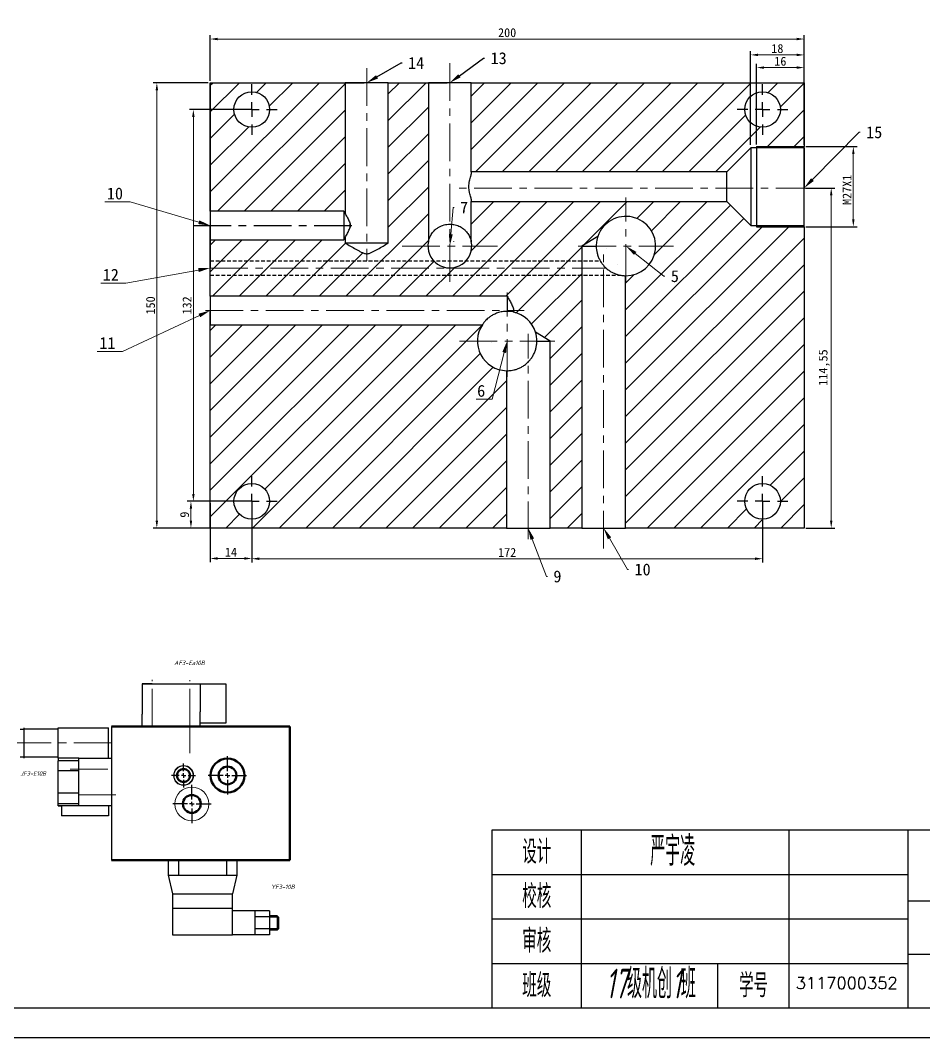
# Model space of a CAD drawing. Header units: millimetres. Extents: x 1251 to 2091, y 344 to 938.
# Drawn here: x 1562 to 1866.2, y 343.9 to 686.6 of the extents above; entities that cross this region are included whole.
import ezdxf
from ezdxf import colors
from ezdxf.entities.mleader import LeaderData, LeaderLine
from ezdxf.math import Vec2, Vec3

# ---------------------------------------------------------------- set-up
doc = ezdxf.new("R2010")
doc.units = ezdxf.units.MM
doc.header["$PDSIZE"] = -1
for name, pattern in [('CENTER', [10.16, 6.35, -1.27, 1.27, -1.27]), ('CENTERX2', [20.32, 12.7, -2.54, 2.54, -2.54]), ('HIDDEN', [1.905, 1.27, -0.635])]:
    doc.linetypes.add(name, pattern=pattern)
doc.layers.get('0').update_dxf_attribs({"lineweight": 50})
for name, color, linetype in [('10', 7, 'Continuous'), ('中心线', 1, 'CENTERX2'), ('文字', 3, 'Continuous'), ('标注', 7, 'Continuous'), ('点划线层', 7, 'CENTER'), ('细实线层', 7, 'Continuous'), ('虚线', 7, 'HIDDEN')]:
    doc.layers.add(name, color=color, linetype=linetype)
for name, color, linetype, lineweight in [('中心线层', 1, 'CENTERX2', 15), ('标注层', 255, 'Continuous', 15), ('粗实线', 7, 'Continuous', 30), ('粗实线层', 7, 'Continuous', 15), ('细实线', 7, 'Continuous', 30)]:
    doc.layers.add(name, color=color, linetype=linetype, lineweight=lineweight)
doc.styles.add('字母数字', font='gbeitc.shx', dxfattribs={"height": 5, "bigfont": '@extfont2.shx'})
doc.styles.add('数字小', font='txt.shx', dxfattribs={"height": 3, "bigfont": '@extfont2.shx'})
doc.styles.add('文字', font='hyswlongfangsong.ttf', dxfattribs={"width": 0.7, "height": 5})
doc.dimstyles.new('ISO-25', dxfattribs={"dimtxt": 3, "dimasz": 2.5, "dimexe": 1.25, "dimexo": 0.625, "dimtad": 1, "dimtxsty": 'Standard', "dimcen": 2.5, "dimadec": 0, "dimazin": 0, "dimtfac": 1, "dimtmove": 0, "dimatfit": 3, "dimfxl": 1, "dimlwd": 15, "dimarcsym": 0})
pattern_1 = [(45, (1286.1587, 475.8964), (-4.49013, 4.49013), [])]

# ---------------------------------------------------------------- blocks, each defined once
blk = doc.blocks.new('SW_CENTERMARKSYMBOL_17')
at = {"layer": '10', "color": 0}
for p, q in [((0, 5), (0, 13.5)), ((-5, 0), (-13.5, 0)), ((0, 0), (-2.5, 0)), ((0, 0), (0, 2.5)), ((0, 0), (0, -2.5)), ((0, 0), (2.5, 0)), ((5, 0), (13.5, 0)), ((0, -5), (0, -13.5))]:
    blk.add_line(p, q, dxfattribs=at)
blk = doc.blocks.new('SW_CENTERMARKSYMBOL_18')
at = {"layer": '10', "color": 0}
for p, q in [((0, 5), (0, 21.5)), ((-5, 0), (-21.5, 0)), ((0, 0), (-2.5, 0)), ((0, 0), (0, 2.5)), ((0, 0), (0, -2.5)), ((0, 0), (2.5, 0)), ((5, 0), (21.5, 0)), ((0, -5), (0, -21.5))]:
    blk.add_line(p, q, dxfattribs=at)
blk = doc.blocks.new('SW_CENTERMARKSYMBOL_19')
at = {"layer": '10', "color": 0}
for p, q in [((0, 5), (0, 21.5)), ((-5, 0), (-21.5, 0)), ((0, 0), (-2.5, 0)), ((0, 0), (0, 2.5)), ((0, 0), (0, -2.5)), ((0, 0), (2.5, 0)), ((5, 0), (21.5, 0)), ((0, -5), (0, -21.5))]:
    blk.add_line(p, q, dxfattribs=at)
blk = doc.blocks.new('*D63')
at = {"layer": 'Defpoints', "color": 0, "transparency": 16777216}
for p in [(1825.92, 680.35), (1625.92, 665.6), (1825.92, 665.6)]:
    blk.add_point(p, dxfattribs=at)
at = {"layer": '标注层', "color": 0, "lineweight": -2, "transparency": 16777216}
for p, q in [((1625.92, 666.23), (1625.92, 681.6)), ((1825.92, 666.23), (1825.92, 681.6))]:
    blk.add_line(p, q, dxfattribs=at)
at = {"layer": '标注层', "color": 0, "linetype": 'Continuous', "lineweight": 15, "transparency": 16777216}
blk.add_line((1628.42, 680.35), (1823.42, 680.35), dxfattribs=at)
at = {"layer": '标注层', "color": 0, "transparency": 16777216}
for points in [[(1628.42, 680.77), (1628.42, 679.93), (1625.92, 680.35)], [(1823.42, 680.77), (1823.42, 679.93), (1825.92, 680.35)]]:
    blk.add_solid(points, dxfattribs=at)
at = {"layer": '标注层', "color": 0, "transparency": 16777216, "insert": (1725.92, 682.48), "char_height": 3, "attachment_point": 5}
blk.add_mtext('200', dxfattribs=at)
blk = doc.blocks.new('*D64')
at = {"layer": 'Defpoints', "color": 0, "transparency": 16777216}
for p in [(1625.92, 665.6), (1607.96, 515.6), (1625.92, 515.6)]:
    blk.add_point(p, dxfattribs=at)
at = {"layer": '标注层', "color": 0, "lineweight": -2, "transparency": 16777216}
for p, q in [((1625.3, 665.6), (1606.71, 665.6)), ((1625.3, 515.6), (1606.71, 515.6))]:
    blk.add_line(p, q, dxfattribs=at)
at = {"layer": '标注层', "color": 0, "linetype": 'Continuous', "lineweight": 15, "transparency": 16777216}
blk.add_line((1607.96, 663.1), (1607.96, 518.1), dxfattribs=at)
at = {"layer": '标注层', "color": 0, "transparency": 16777216}
for points in [[(1607.55, 663.1), (1608.38, 663.1), (1607.96, 665.6)], [(1607.55, 518.1), (1608.38, 518.1), (1607.96, 515.6)]]:
    blk.add_solid(points, dxfattribs=at)
at = {"layer": '标注层', "color": 0, "transparency": 16777216, "insert": (1605.84, 590.6), "char_height": 3, "attachment_point": 5, "rotation": 90}
blk.add_mtext('150', dxfattribs=at)
blk = doc.blocks.new('*D65')
at = {"layer": 'Defpoints', "color": 0, "transparency": 16777216}
for p in [(1639.92, 524.6), (1619.45, 515.6), (1639.92, 515.6)]:
    blk.add_point(p, dxfattribs=at)
at = {"layer": '标注层', "color": 0, "lineweight": -2, "transparency": 16777216}
for p, q in [((1639.3, 524.6), (1618.2, 524.6)), ((1639.3, 515.6), (1618.2, 515.6))]:
    blk.add_line(p, q, dxfattribs=at)
at = {"layer": '标注层', "color": 0, "linetype": 'Continuous', "lineweight": 15, "transparency": 16777216}
blk.add_line((1619.45, 522.1), (1619.45, 518.1), dxfattribs=at)
at = {"layer": '标注层', "color": 0, "transparency": 16777216}
for points in [[(1619.03, 522.1), (1619.86, 522.1), (1619.45, 524.6)], [(1619.03, 518.1), (1619.86, 518.1), (1619.45, 515.6)]]:
    blk.add_solid(points, dxfattribs=at)
at = {"layer": '标注层', "color": 0, "transparency": 16777216, "insert": (1617.32, 520.1), "char_height": 3, "attachment_point": 5, "rotation": 90}
blk.add_mtext('9', dxfattribs=at)
blk = doc.blocks.new('*D66')
at = {"layer": 'Defpoints', "color": 0, "transparency": 16777216}
for p in [(1620.26, 656.6), (1639.92, 656.6), (1639.92, 524.6)]:
    blk.add_point(p, dxfattribs=at)
at = {"layer": '标注层', "color": 0, "lineweight": -2, "transparency": 16777216}
for p, q in [((1639.3, 656.6), (1619.01, 656.6)), ((1639.3, 524.6), (1619.01, 524.6))]:
    blk.add_line(p, q, dxfattribs=at)
at = {"layer": '标注层', "color": 0, "linetype": 'Continuous', "lineweight": 15, "transparency": 16777216}
blk.add_line((1620.26, 527.1), (1620.26, 654.1), dxfattribs=at)
at = {"layer": '标注层', "color": 0, "transparency": 16777216}
for points in [[(1619.85, 654.1), (1620.68, 654.1), (1620.26, 656.6)], [(1619.85, 527.1), (1620.68, 527.1), (1620.26, 524.6)]]:
    blk.add_solid(points, dxfattribs=at)
at = {"layer": '标注层', "color": 0, "transparency": 16777216, "insert": (1618.14, 590.6), "char_height": 3, "attachment_point": 5, "rotation": 90}
blk.add_mtext('132', dxfattribs=at)
blk = doc.blocks.new('SW_CENTERMARKSYMBOL_27')
at = {"layer": '10', "color": 0}
for p, q in [((0, 5), (0, 8.5)), ((-5, 0), (-8.5, 0)), ((0, 0), (-2.5, 0)), ((0, 0), (0, 2.5)), ((0, 0), (0, -2.5)), ((0, 0), (2.5, 0)), ((5, 0), (8.5, 0)), ((0, -5), (0, -8.5))]:
    blk.add_line(p, q, dxfattribs=at)
blk = doc.blocks.new('*D67')
at = {"layer": 'Defpoints', "color": 0, "transparency": 16777216}
for p in [(1825.92, 644.1), (1842.49, 644.1), (1825.92, 617.1)]:
    blk.add_point(p, dxfattribs=at)
at = {"layer": '标注层', "color": 0, "lineweight": -2, "transparency": 16777216}
for p, q in [((1826.55, 644.1), (1843.74, 644.1)), ((1826.55, 617.1), (1843.74, 617.1))]:
    blk.add_line(p, q, dxfattribs=at)
at = {"layer": '标注层', "color": 0, "linetype": 'Continuous', "lineweight": 15, "transparency": 16777216}
blk.add_line((1842.49, 619.6), (1842.49, 641.6), dxfattribs=at)
at = {"layer": '标注层', "color": 0, "transparency": 16777216}
for points in [[(1842.08, 641.6), (1842.91, 641.6), (1842.49, 644.1)], [(1842.08, 619.6), (1842.91, 619.6), (1842.49, 617.1)]]:
    blk.add_solid(points, dxfattribs=at)
at = {"layer": '标注层', "color": 0, "transparency": 16777216, "insert": (1840.37, 629.54), "char_height": 3, "attachment_point": 5, "rotation": 90}
blk.add_mtext('M27X1', dxfattribs=at)
blk = doc.blocks.new('*D68')
at = {"layer": 'Defpoints', "color": 0, "transparency": 16777216}
for p in [(1639.92, 524.6), (1811.92, 524.6), (1811.92, 505.25)]:
    blk.add_point(p, dxfattribs=at)
at = {"layer": '标注层', "color": 0, "lineweight": -2, "transparency": 16777216}
for p, q in [((1639.92, 523.98), (1639.92, 504)), ((1811.92, 523.98), (1811.92, 504))]:
    blk.add_line(p, q, dxfattribs=at)
at = {"layer": '标注层', "color": 0, "linetype": 'Continuous', "lineweight": 15, "transparency": 16777216}
blk.add_line((1642.42, 505.25), (1809.42, 505.25), dxfattribs=at)
at = {"layer": '标注层', "color": 0, "transparency": 16777216}
for points in [[(1642.42, 505.67), (1642.42, 504.83), (1639.92, 505.25)], [(1809.42, 505.67), (1809.42, 504.83), (1811.92, 505.25)]]:
    blk.add_solid(points, dxfattribs=at)
at = {"layer": '标注层', "color": 0, "transparency": 16777216, "insert": (1725.92, 507.38), "char_height": 3, "attachment_point": 5}
blk.add_mtext('172', dxfattribs=at)
blk = doc.blocks.new('*D69')
at = {"layer": 'Defpoints', "color": 0, "transparency": 16777216}
for p in [(1825.92, 670.72), (1809.92, 644.15), (1825.92, 644.15)]:
    blk.add_point(p, dxfattribs=at)
at = {"layer": '标注层', "color": 0, "lineweight": -2, "transparency": 16777216}
for p, q in [((1809.92, 644.78), (1809.92, 671.97)), ((1825.92, 644.78), (1825.92, 671.97))]:
    blk.add_line(p, q, dxfattribs=at)
at = {"layer": '标注层', "color": 0, "linetype": 'Continuous', "lineweight": 15, "transparency": 16777216}
blk.add_line((1812.42, 670.72), (1823.42, 670.72), dxfattribs=at)
at = {"layer": '标注层', "color": 0, "transparency": 16777216}
for points in [[(1812.42, 671.14), (1812.42, 670.3), (1809.92, 670.72)], [(1823.42, 671.14), (1823.42, 670.3), (1825.92, 670.72)]]:
    blk.add_solid(points, dxfattribs=at)
at = {"layer": '标注层', "color": 0, "transparency": 16777216, "insert": (1817.92, 672.84), "char_height": 3, "attachment_point": 5}
blk.add_mtext('16', dxfattribs=at)
blk = doc.blocks.new('*D70')
at = {"layer": 'Defpoints', "color": 0, "transparency": 16777216}
for p in [(1825.92, 675), (1807.92, 644.1), (1825.92, 644.1)]:
    blk.add_point(p, dxfattribs=at)
at = {"layer": '标注层', "color": 0, "lineweight": -2, "transparency": 16777216}
for p, q in [((1807.92, 644.73), (1807.92, 676.25)), ((1825.92, 644.73), (1825.92, 676.25))]:
    blk.add_line(p, q, dxfattribs=at)
at = {"layer": '标注层', "color": 0, "linetype": 'Continuous', "lineweight": 15, "transparency": 16777216}
blk.add_line((1810.42, 675), (1823.42, 675), dxfattribs=at)
at = {"layer": '标注层', "color": 0, "transparency": 16777216}
for points in [[(1810.42, 675.42), (1810.42, 674.58), (1807.92, 675)], [(1823.42, 675.42), (1823.42, 674.58), (1825.92, 675)]]:
    blk.add_solid(points, dxfattribs=at)
at = {"layer": '标注层', "color": 0, "transparency": 16777216, "insert": (1816.92, 677.13), "char_height": 3, "attachment_point": 5}
blk.add_mtext('18', dxfattribs=at)
blk = doc.blocks.new('*D71')
at = {"layer": 'Defpoints', "color": 0, "transparency": 16777216}
for p in [(1825.92, 630.15), (1825.92, 515.6), (1835.05, 515.6)]:
    blk.add_point(p, dxfattribs=at)
at = {"layer": '标注层', "color": 0, "lineweight": -2, "transparency": 16777216}
for p, q in [((1826.55, 630.15), (1836.3, 630.15)), ((1826.55, 515.6), (1836.3, 515.6))]:
    blk.add_line(p, q, dxfattribs=at)
at = {"layer": '标注层', "color": 0, "linetype": 'Continuous', "lineweight": 15, "transparency": 16777216}
blk.add_line((1835.05, 627.65), (1835.05, 518.1), dxfattribs=at)
at = {"layer": '标注层', "color": 0, "transparency": 16777216}
for points in [[(1834.63, 627.65), (1835.47, 627.65), (1835.05, 630.15)], [(1834.63, 518.1), (1835.47, 518.1), (1835.05, 515.6)]]:
    blk.add_solid(points, dxfattribs=at)
at = {"layer": '标注层', "color": 0, "transparency": 16777216, "insert": (1832.68, 569.67), "char_height": 3, "attachment_point": 5, "rotation": 90}
blk.add_mtext('114,55', dxfattribs=at)
blk = doc.blocks.new('*D84')
at = {"layer": 'Defpoints', "color": 0, "transparency": 16777216}
for p in [(1625.92, 524.6), (1639.92, 524.6), (1625.92, 505.33)]:
    blk.add_point(p, dxfattribs=at)
at = {"layer": '标注层', "color": 0, "lineweight": -2, "transparency": 16777216}
for p, q in [((1625.92, 523.98), (1625.92, 504.08)), ((1639.92, 523.98), (1639.92, 504.08))]:
    blk.add_line(p, q, dxfattribs=at)
at = {"layer": '标注层', "color": 0, "linetype": 'Continuous', "lineweight": 15, "transparency": 16777216}
blk.add_line((1637.42, 505.33), (1628.42, 505.33), dxfattribs=at)
at = {"layer": '标注层', "color": 0, "transparency": 16777216}
for points in [[(1628.42, 505.75), (1628.42, 504.92), (1625.92, 505.33)], [(1637.42, 505.75), (1637.42, 504.92), (1639.92, 505.33)]]:
    blk.add_solid(points, dxfattribs=at)
at = {"layer": '标注层', "color": 0, "lineweight": 15, "transparency": 16777216, "insert": (1632.92, 507.46), "char_height": 3, "attachment_point": 5}
blk.add_mtext('14', dxfattribs=at)

msp = doc.modelspace()

# ---------------------------------------------------------------- hatches: boundary and pattern name
at = {"linetype": 'Continuous', "lineweight": -3}
h = msp.add_hatch(dxfattribs=at)
h.set_pattern_fill('ANSI31', scale=2, style=0)
h.set_pattern_definition(pattern_1)
h.paths.add_polyline_path([(1825.924, 665.601), (1713.839, 665.601), (1713.839, 635.601), (1799.874, 635.601), (1807.924, 643.651), (1825.924, 643.651)])
edge = h.paths.add_edge_path(flags=16)
edge.add_arc((1811.924, 656.601), 6, 0, 360)
h = msp.add_hatch(dxfattribs=at)
h.set_pattern_fill('ANSI31', scale=2, style=0)
h.set_pattern_definition(pattern_1)
edge = h.paths.add_edge_path(flags=0)
edge.add_line((1725.649, 515.601), (1725.649, 568.604))
edge.add_arc((1725.924, 578.601), 10, 146.63299, 268.42417, ccw=False)
edge.add_line((1717.572, 584.101), (1625.924, 584.101))
edge.add_line((1625.924, 584.101), (1625.924, 515.601))
edge.add_line((1625.924, 515.601), (1725.649, 515.601))
edge = h.paths.add_edge_path(flags=0)
edge.add_arc((1639.924, 524.601), 6, 0, 360)
at = {"layer": '细实线层'}
h = msp.add_hatch(dxfattribs=at)
h.set_pattern_fill('ANSI31', color=256, scale=2)
h.set_pattern_definition([(45, (1154.374, 112.377), (-4.49013, 4.49013), [])])
edge = h.paths.add_edge_path(flags=17)
edge.add_spline(control_points=[(1670.924, 622.301), (1671.078, 622.034), (1671.231, 621.767), (1671.383, 621.499)], knot_values=[0, 0, 0, 0, 0.1582337, 0.1582337, 0.1582337, 0.1582337], degree=3, periodic=0)
edge.add_line((1671.383, 621.499), (1671.383, 665.601))
edge.add_line((1671.383, 665.601), (1625.924, 665.601))
edge.add_line((1625.924, 665.601), (1625.924, 622.301))
edge.add_line((1625.924, 622.301), (1670.924, 622.301))
edge = h.paths.add_edge_path(flags=16)
edge.add_arc((1639.924, 656.601), 6, 0, 360)
edge = h.paths.add_edge_path()
edge.add_spline(control_points=[(1713.839, 612.136), (1713.844, 612.111), (1713.849, 612.085), (1713.853, 612.06)], knot_values=[0.9944894, 0.9944894, 0.9944894, 0.9944894, 0.9993485, 0.9993485, 0.9993485, 0.9993485], degree=3, periodic=0)
edge.add_arc((1706.624, 610.601), 7.375, -191.94021, 11.14407, ccw=False)
edge.add_line((1699.408, 612.126), (1699.408, 665.601))
edge.add_line((1699.408, 665.601), (1685.865, 665.601))
edge.add_line((1685.865, 665.601), (1685.865, 611.601))
edge.add_spline(control_points=[(1685.865, 611.601), (1684.704, 610.916), (1683.542, 610.232), (1681.78, 609.24), (1681.19, 608.913), (1680.284, 608.47), (1679.978, 608.33), (1679.502, 608.159), (1679.341, 608.11), (1679.006, 608.036), (1678.837, 608.014), (1678.499, 608.008), (1678.328, 608.024), (1677.992, 608.087), (1677.829, 608.133), (1677.346, 608.297), (1677.034, 608.438), (1676.42, 608.734), (1676.118, 608.892), (1675.517, 609.215), (1675.219, 609.38), (1674.327, 609.882), (1673.737, 610.223), (1672.558, 610.909), (1671.97, 611.254), (1671.383, 611.601)], knot_values=[0, 0, 0, 0, 0.25, 0.25, 0.375, 0.375, 0.4375, 0.4375, 0.46875, 0.46875, 0.5, 0.5, 0.53125, 0.53125, 0.5625, 0.5625, 0.625, 0.625, 0.6875, 0.6875, 0.75, 0.75, 0.875, 0.875, 1, 1, 1, 1], degree=3, periodic=0)
edge.add_line((1671.383, 611.601), (1671.383, 613.503))
edge.add_spline(control_points=[(1671.383, 613.503), (1671.231, 613.235), (1671.078, 612.967), (1670.924, 612.701)], knot_values=[0, 0, 0, 0, 0.1582337, 0.1582337, 0.1582337, 0.1582337], degree=3, periodic=0)
edge.add_line((1670.924, 612.697), (1670.924, 612.701))
edge.add_line((1670.924, 612.701), (1625.924, 612.701))
edge.add_line((1625.924, 612.701), (1625.924, 593.701))
edge.add_line((1625.924, 593.701), (1725.924, 593.701))
edge.add_spline(control_points=[(1725.924, 593.701), (1726.167, 593.279), (1726.409, 592.856), (1726.883, 592.007), (1727.117, 591.58), (1727.449, 590.93), (1727.556, 590.711), (1727.756, 590.268), (1727.849, 590.043), (1728, 589.58), (1728.058, 589.342), (1728.099, 588.861), (1728.08, 588.613), (1728.03, 588.376)], knot_values=[0, 0, 0, 0, 0.25, 0.25, 0.5, 0.5, 0.625, 0.625, 0.75, 0.75, 0.875, 0.875, 1, 1, 1, 1], degree=3, periodic=0)
edge.add_arc((1725.924, 578.601), 10, 17.20358, 77.84221, ccw=False)
edge.add_line((1735.477, 581.558), (1740.399, 578.601))
edge.add_line((1740.399, 578.601), (1740.399, 515.601))
edge.add_line((1740.399, 515.601), (1751.049, 515.601))
edge.add_line((1751.049, 515.601), (1751.049, 610.601))
edge.add_line((1751.049, 610.601), (1756.469, 613.857))
edge.add_arc((1765.924, 610.601), 10, -90.71622, 160.99334, ccw=False)
edge.add_line((1765.799, 600.601), (1765.799, 515.601))
edge.add_line((1765.799, 515.601), (1825.924, 515.601))
edge.add_line((1825.924, 515.601), (1825.924, 617.551))
edge.add_line((1825.924, 617.551), (1809.924, 617.551))
edge.add_line((1809.924, 617.551), (1807.924, 617.551))
edge.add_line((1807.924, 617.551), (1799.874, 625.601))
edge.add_line((1799.874, 625.601), (1713.839, 625.601))
edge.add_line((1713.839, 625.601), (1713.839, 612.136))
edge = h.paths.add_edge_path(flags=16)
edge.add_arc((1811.924, 524.601), 6, 0, 360)

# ---------------------------------------------------------------- linework, layer by layer
at = {"color": 7, "linetype": 'Continuous', "lineweight": 30}
for p, q in [((1625.924, 622.301), (1625.924, 665.601)), ((1625.924, 665.601), (1671.383, 665.601)), ((1671.383, 665.601), (1671.383, 621.499)), ((1685.865, 665.601), (1671.383, 665.601)), ((1685.865, 611.601), (1685.865, 665.601)), ((1685.865, 665.601), (1699.408, 665.601)), ((1699.408, 665.601), (1699.408, 612.126)), ((1713.839, 665.601), (1699.408, 665.601)), ((1713.839, 635.601), (1713.839, 665.601)), ((1713.839, 665.601), (1825.924, 665.601)), ((1825.924, 665.601), (1825.924, 644.101)), ((1799.874, 635.601), (1807.924, 643.651)), ((1807.924, 643.651), (1807.924, 643.651)), ((1825.924, 643.651), (1807.924, 643.651)), ((1809.924, 644.101), (1809.924, 617.101)), ((1825.924, 617.101), (1825.924, 644.101)), ((1799.874, 635.601), (1713.839, 635.601)), ((1799.874, 625.601), (1799.874, 635.601)), ((1713.839, 612.126), (1713.839, 625.601)), ((1713.839, 625.601), (1799.874, 625.601)), ((1799.874, 625.601), (1807.924, 617.551)), ((1670.924, 622.301), (1625.924, 622.301)), ((1625.924, 622.301), (1625.924, 612.701)), ((1670.924, 622.301), (1670.924, 612.701)), ((1807.924, 617.551), (1807.924, 617.551)), ((1807.924, 617.551), (1825.924, 617.551)), ((1825.924, 617.101), (1825.924, 515.601)), ((1756.469, 613.857), (1751.049, 610.601)), ((1625.924, 593.701), (1625.924, 612.701)), ((1625.924, 612.701), (1670.924, 612.701)), ((1671.383, 613.503), (1671.383, 611.601)), ((1685.865, 611.601), (1671.383, 611.601)), ((1751.049, 610.601), (1751.049, 515.601)), ((1751.049, 610.601), (1755.924, 610.601)), ((1765.799, 515.601), (1765.799, 600.601)), ((1725.924, 593.701), (1625.924, 593.701)), ((1625.924, 593.701), (1625.924, 584.101)), ((1725.924, 593.701), (1725.924, 588.601)), ((1625.924, 584.101), (1717.572, 584.101)), ((1625.924, 515.601), (1625.924, 584.101)), ((1740.399, 578.601), (1735.477, 581.558)), ((1735.924, 578.601), (1740.399, 578.601)), ((1740.399, 515.601), (1740.399, 578.601)), ((1725.649, 568.604), (1725.649, 515.601)), ((1725.649, 515.601), (1625.924, 515.601)), ((1725.649, 515.601), (1740.399, 515.601)), ((1751.049, 515.601), (1740.399, 515.601)), ((1751.049, 515.601), (1765.799, 515.601)), ((1825.924, 515.601), (1765.799, 515.601))]:
    msp.add_line(p, q, dxfattribs=at)
at = {"color": 7, "linetype": 'Continuous', "lineweight": 15}
for p, q in [((1825.924, 644.101), (1809.924, 644.101)), ((1592.75, 435.738), (1592.75, 448.728)), ((1592.75, 448.728), (1606.388, 448.728)), ((1592.75, 435.738), (1592.75, 432.858)), ((1592.75, 427.158), (1592.75, 432.858)), ((1592.75, 427.158), (1592.75, 424.278)), ((1627.288, 403.728), (1624.093, 403.728)), ((1627.288, 403.728), (1631.713, 403.728))]:
    msp.add_line(p, q, dxfattribs=at)
at = {"color": 7, "linetype": 'Continuous', "lineweight": 30}
for centre in [(1639.924, 656.601), (1811.924, 656.601), (1639.924, 524.601), (1811.924, 524.601)]:
    msp.add_circle(centre, 6, dxfattribs=at)
at = {"color": 7, "linetype": 'Continuous', "lineweight": 15}
for centre, radius in [((1616.96, 432.228), 3.36), ((1616.96, 432.228), 3.3), ((1616.96, 432.228), 3.21), ((1619.75, 422.628), 5.7)]:
    msp.add_circle(centre, radius, dxfattribs=at)
at = {"color": 7, "linetype": 'Continuous', "lineweight": 30}
for centre, radius, start, end in [((1765.924, 610.601), 10, 269.28378, 160.99334), ((1706.624, 610.601), 7.375, 168.05979, 11.94021), ((1725.924, 578.601), 10, 17.20358, 77.84221), ((1725.924, 578.601), 10, 146.63299, 268.42417)]:
    msp.add_arc(centre, radius, start, end, dxfattribs=at)
for points, knots in [([(1713.839, 625.601), (1713.903, 625.601), (1713.943, 625.633), (1713.972, 625.762), (1713.977, 625.86), (1713.933, 626.115), (1713.893, 626.27), (1713.788, 626.639), (1713.723, 626.846), (1713.584, 627.305), (1713.509, 627.558), (1713.364, 628.095), (1713.294, 628.378), (1713.202, 628.83), (1713.174, 628.985), (1713.125, 629.299), (1713.103, 629.457), (1713.051, 629.937), (1713.032, 630.264), (1713.032, 630.933), (1713.051, 631.261), (1713.121, 631.905), (1713.172, 632.223), (1713.294, 632.824), (1713.364, 633.109), (1713.51, 633.649), (1713.585, 633.9), (1713.689, 634.242), (1713.722, 634.351), (1713.785, 634.559), (1713.815, 634.657), (1713.893, 634.932), (1713.933, 635.087), (1713.977, 635.34), (1713.98, 635.439), (1713.943, 635.569), (1713.903, 635.601), (1713.839, 635.601)], [0, 0, 0, 0, 0.0625, 0.0625, 0.125, 0.125, 0.1875, 0.1875, 0.25, 0.25, 0.3125, 0.3125, 0.375, 0.375, 0.40625, 0.40625, 0.4375, 0.4375, 0.5, 0.5, 0.5625, 0.5625, 0.625, 0.625, 0.6875, 0.6875, 0.75, 0.75, 0.78125, 0.78125, 0.8125, 0.8125, 0.875, 0.875, 0.9375, 0.9375, 1, 1, 1, 1]), ([(1670.924, 622.301), (1671.167, 621.879), (1671.409, 621.456), (1671.883, 620.607), (1672.117, 620.18), (1672.449, 619.53), (1672.556, 619.311), (1672.756, 618.868), (1672.849, 618.643), (1673, 618.18), (1673.058, 617.942), (1673.099, 617.461), (1673.08, 617.213), (1673.03, 616.976)], [0, 0, 0, 0, 0.25, 0.25, 0.5, 0.5, 0.625, 0.625, 0.75, 0.75, 0.875, 0.875, 1, 1, 1, 1]), ([(1670.924, 612.701), (1671.167, 613.122), (1671.409, 613.545), (1671.883, 614.395), (1672.117, 614.821), (1672.449, 615.472), (1672.556, 615.69), (1672.756, 616.134), (1672.849, 616.358), (1673, 616.821), (1673.058, 617.059), (1673.099, 617.54), (1673.08, 617.788), (1673.03, 618.025)], [0, 0, 0, 0, 0.25, 0.25, 0.5, 0.5, 0.625, 0.625, 0.75, 0.75, 0.875, 0.875, 1, 1, 1, 1]), ([(1699.408, 612.118), (1699.442, 612.267), (1699.55, 612.744), (1699.801, 613.446), (1700.172, 614.198), (1700.565, 614.828), (1701.041, 615.441), (1701.642, 616.064), (1702.398, 616.676), (1703.274, 617.197), (1704.203, 617.589), (1705.137, 617.847), (1706.134, 617.983), (1707.105, 617.981), (1708.028, 617.858), (1708.877, 617.641), (1709.684, 617.329), (1710.367, 616.969), (1710.938, 616.593), (1711.574, 616.093), (1712.173, 615.49), (1712.711, 614.788), (1713.101, 614.153), (1713.422, 613.492), (1713.676, 612.793), (1713.813, 612.298), (1713.854, 612.053), (1713.855, 612.05)], [0, 0, 0, 0, 0.02755301, 0.08836588, 0.12849071, 0.16886533, 0.21014785, 0.25181319, 0.30181331, 0.35295587, 0.39396526, 0.43607092, 0.47713575, 0.51972669, 0.5561803, 0.59362442, 0.63162688, 0.67041538, 0.69950819, 0.72882906, 0.78884634, 0.82913835, 0.86973956, 0.91119533, 0.95290188, 0.99934853, 1, 1, 1, 1]), ([(1756.469, 613.857), (1756.469, 613.857), (1756.447, 613.794), (1756.384, 613.601), (1756.346, 613.478), (1756.27, 613.213), (1756.233, 613.071), (1756.163, 612.78), (1756.131, 612.63), (1756.044, 612.174), (1755.999, 611.862), (1755.939, 611.234), (1755.924, 610.918), (1755.924, 610.601)], [0, 0, 0, 0, 0.125, 0.125, 0.25, 0.25, 0.375, 0.375, 0.5, 0.5, 0.75, 0.75, 1, 1, 1, 1]), ([(1671.383, 611.601), (1671.97, 611.254), (1672.558, 610.909), (1673.737, 610.223), (1674.327, 609.882), (1675.219, 609.38), (1675.517, 609.215), (1676.118, 608.892), (1676.42, 608.734), (1677.034, 608.438), (1677.346, 608.297), (1677.829, 608.133), (1677.992, 608.087), (1678.328, 608.024), (1678.499, 608.008), (1678.837, 608.014), (1679.006, 608.036), (1679.341, 608.11), (1679.502, 608.159), (1679.978, 608.33), (1680.284, 608.47), (1681.19, 608.913), (1681.78, 609.24), (1683.542, 610.232), (1684.704, 610.916), (1685.865, 611.601)], [0, 0, 0, 0, 0.125, 0.125, 0.25, 0.25, 0.3125, 0.3125, 0.375, 0.375, 0.4375, 0.4375, 0.46875, 0.46875, 0.5, 0.5, 0.53125, 0.53125, 0.5625, 0.5625, 0.625, 0.625, 0.75, 0.75, 1, 1, 1, 1]), ([(1755.924, 610.601), (1755.924, 609.77), (1756.026, 608.961), (1756.322, 607.777), (1756.445, 607.387), (1756.742, 606.617), (1756.914, 606.243), (1757.299, 605.523), (1757.513, 605.176), (1757.986, 604.505), (1758.246, 604.181), (1758.802, 603.569), (1759.096, 603.283), (1759.561, 602.883), (1759.72, 602.755), (1760.045, 602.509), (1760.212, 602.39), (1760.716, 602.054), (1761.055, 601.858), (1761.564, 601.599), (1761.734, 601.519), (1762.072, 601.37), (1762.242, 601.301), (1762.742, 601.114), (1763.06, 601.015), (1763.509, 600.895), (1763.655, 600.86), (1763.936, 600.799), (1764.071, 600.773), (1764.455, 600.706), (1764.682, 600.676), (1765.081, 600.634), (1765.251, 600.622), (1765.523, 600.608), (1765.625, 600.605), (1765.764, 600.602), (1765.799, 600.601), (1765.799, 600.601)], [0, 0, 0, 0, 0.125, 0.125, 0.1875, 0.1875, 0.25, 0.25, 0.3125, 0.3125, 0.375, 0.375, 0.4375, 0.4375, 0.46875, 0.46875, 0.5, 0.5, 0.5625, 0.5625, 0.59375, 0.59375, 0.625, 0.625, 0.6875, 0.6875, 0.71875, 0.71875, 0.75, 0.75, 0.8125, 0.8125, 0.875, 0.875, 0.9375, 0.9375, 1, 1, 1, 1]), ([(1725.924, 593.701), (1726.167, 593.279), (1726.409, 592.856), (1726.883, 592.007), (1727.117, 591.58), (1727.449, 590.93), (1727.556, 590.711), (1727.756, 590.268), (1727.849, 590.043), (1728, 589.58), (1728.058, 589.342), (1728.099, 588.861), (1728.08, 588.613), (1728.03, 588.376)], [0, 0, 0, 0, 0.25, 0.25, 0.5, 0.5, 0.625, 0.625, 0.75, 0.75, 0.875, 0.875, 1, 1, 1, 1]), ([(1725.924, 588.601), (1725.374, 588.574), (1724.258, 588.521), (1722.747, 588.12), (1721.41, 587.557), (1720.385, 586.951), (1719.551, 586.325), (1718.942, 585.773), (1718.451, 585.256), (1718.075, 584.805), (1717.789, 584.422), (1717.626, 584.183), (1717.579, 584.111), (1717.571, 584.098)], [0, 0, 0, 0, 0.146037, 0.2963157, 0.4126914, 0.5319587, 0.6157634, 0.7016382, 0.7714096, 0.8431036, 0.9129404, 0.9851919, 1, 1, 1, 1]), ([(1728.032, 588.374), (1727.96, 588.39), (1727.304, 588.534), (1726.574, 588.569), (1725.924, 588.601)], [0, 0, 0, 0, 0.1102482, 1, 1, 1, 1]), ([(1735.924, 578.601), (1735.924, 578.902), (1735.91, 579.201), (1735.857, 579.791), (1735.818, 580.083), (1735.742, 580.504), (1735.714, 580.641), (1735.656, 580.904), (1735.625, 581.03), (1735.565, 581.259), (1735.536, 581.362), (1735.502, 581.474), (1735.493, 581.505), (1735.48, 581.547), (1735.477, 581.558), (1735.477, 581.558)], [0, 0, 0, 0, 0.25, 0.25, 0.5, 0.5, 0.625, 0.625, 0.75, 0.75, 0.875, 0.875, 0.9375, 0.9375, 1, 1, 1, 1]), ([(1725.649, 568.604), (1725.649, 568.604), (1725.684, 568.603), (1725.829, 568.601), (1725.936, 568.6), (1726.217, 568.604), (1726.391, 568.609), (1726.807, 568.638), (1727.044, 568.66), (1727.57, 568.733), (1727.861, 568.785), (1728.49, 568.93), (1728.82, 569.023), (1729.333, 569.198), (1729.508, 569.263), (1729.861, 569.406), (1730.041, 569.485), (1730.578, 569.741), (1730.932, 569.935), (1731.628, 570.377), (1731.971, 570.625), (1732.618, 571.16), (1732.925, 571.448), (1733.503, 572.063), (1733.773, 572.39), (1734.263, 573.067), (1734.486, 573.418), (1734.887, 574.147), (1735.066, 574.527), (1735.375, 575.307), (1735.504, 575.704), (1735.712, 576.51), (1735.79, 576.919), (1735.897, 577.752), (1735.924, 578.177), (1735.924, 578.601)], [0, 0, 0, 0, 0.0625, 0.0625, 0.125, 0.125, 0.1875, 0.1875, 0.25, 0.25, 0.3125, 0.3125, 0.375, 0.375, 0.40625, 0.40625, 0.4375, 0.4375, 0.5, 0.5, 0.5625, 0.5625, 0.625, 0.625, 0.6875, 0.6875, 0.75, 0.75, 0.8125, 0.8125, 0.875, 0.875, 0.9375, 0.9375, 1, 1, 1, 1])]:
    msp.add_open_spline(points, degree=3, knots=knots, dxfattribs=at)
at = {"layer": '中心线'}
msp.add_line((1620.265, 617.501), (1675.308, 617.501), dxfattribs=at)
at = {"layer": '中心线层'}
for p, q in [((1706.624, 598.557), (1706.624, 673.948)), ((1678.623, 670.585), (1678.623, 605.601)), ((1829.09, 630.151), (1708.135, 630.151)), ((1765.924, 598.557), (1765.924, 626.921)), ((1690.588, 610.601), (1722.659, 610.601)), ((1749.888, 610.601), (1781.959, 610.601)), ((1758.384, 508.698), (1758.384, 608.902)), ((1625.924, 603.201), (1759.198, 603.201)), ((1725.924, 566.557), (1725.924, 594.921)), ((1624.328, 588.901), (1731.601, 588.901)), ((1732.984, 511.806), (1732.984, 580.976)), ((1709.888, 578.601), (1741.959, 578.601)), ((1606.43, 448.728), (1606.43, 464.415)), ((1619.098, 448.728), (1619.098, 464.304)), ((1592.75, 443.178), (1560.893, 443.178)), ((1578.814, 434.298), (1593.487, 434.298)), ((1594.148, 425.718), (1579.506, 425.718))]:
    msp.add_line(p, q, dxfattribs=at)
at = {"layer": '中心线层', "linetype": 'Continuous', "lineweight": 15}
msp.add_line((1619.125, 439.728), (1619.125, 448.728), dxfattribs=at)
at = {"layer": '点划线层'}
for p, q in [((1671.383, 665.601), (1678.623, 665.601)), ((1699.408, 665.601), (1706.628, 665.601)), ((1625.924, 612.701), (1625.924, 617.501)), ((1625.924, 584.101), (1625.924, 588.901)), ((1725.649, 515.601), (1732.984, 515.601)), ((1751.049, 515.601), (1758.384, 515.601))]:
    msp.add_line(p, q, dxfattribs=at)
at = {"layer": '粗实线'}
for p, q in [((1807.924, 643.651), (1807.924, 617.551)), ((1602.965, 463.128), (1622.563, 463.128)), ((1602.965, 463.128), (1602.965, 452.849)), ((1622.563, 463.128), (1622.563, 453.7)), ((1622.563, 463.128), (1631.165, 463.128)), ((1631.165, 463.128), (1631.165, 452.849)), ((1631.165, 463.128), (1631.165, 449.851)), ((1602.965, 448.728), (1602.965, 452.849)), ((1622.563, 448.728), (1622.563, 453.7)), ((1631.165, 449.851), (1622.563, 449.851)), ((1561.944, 447.828), (1563.144, 447.828)), ((1563.144, 448.278), (1563.144, 438.078)), ((1563.144, 447.978), (1574.75, 447.978)), ((1574.75, 438.048), (1574.75, 448.278)), ((1574.75, 448.278), (1581.65, 448.248)), ((1581.65, 448.278), (1591.646, 448.248)), ((1581.65, 448.248), (1591.646, 448.248)), ((1581.65, 448.248), (1591.646, 448.248)), ((1591.646, 438.048), (1591.646, 448.248)), ((1592.75, 448.728), (1592.75, 403.728)), ((1561.944, 438.528), (1563.144, 438.528)), ((1574.75, 438.378), (1563.144, 438.378)), ((1581.65, 438.048), (1574.75, 438.048)), ((1574.75, 438.048), (1574.75, 437.197)), ((1581.65, 437.199), (1574.75, 437.199)), ((1574.75, 421.968), (1574.75, 437.197)), ((1581.65, 438.048), (1592.75, 438.048)), ((1581.65, 433.768), (1574.75, 433.768)), ((1581.65, 422.518), (1581.65, 430.018)), ((1581.65, 421.968), (1581.65, 430.008)), ((1581.65, 426.268), (1574.75, 426.268)), ((1581.65, 421.968), (1581.65, 425.988)), ((1581.65, 421.968), (1581.65, 425.517)), ((1574.75, 422.818), (1581.65, 422.818)), ((1581.65, 421.968), (1574.75, 421.968)), ((1574.75, 421.968), (1575.854, 421.968)), ((1575.854, 421.968), (1575.854, 418.668)), ((1592.75, 421.968), (1581.65, 421.968)), ((1592.75, 421.968), (1584.287, 421.968)), ((1591.646, 418.668), (1575.854, 418.668)), ((1720.902, 353.886), (1720.902, 413.886)), ((1720.902, 413.886), (2080.902, 413.886)), ((1611.77, 403.728), (1611.77, 398.628)), ((1615.25, 403.728), (1615.25, 398.628)), ((1631.39, 403.728), (1631.39, 398.628)), ((1634.87, 403.728), (1634.87, 398.628)), ((1611.77, 398.628), (1634.87, 398.628)), ((1611.77, 398.628), (1613.21, 392.328)), ((1634.87, 398.628), (1633.43, 392.328)), ((1613.21, 392.328), (1633.43, 392.328)), ((1613.21, 392.328), (1613.21, 387.528)), ((1633.43, 387.528), (1633.43, 392.328)), ((1613.21, 387.528), (1633.43, 387.528)), ((1613.21, 387.528), (1613.21, 378.528)), ((1633.43, 378.528), (1633.43, 387.528)), ((1645.91, 386.568), (1633.43, 386.568)), ((1640.99, 386.568), (1640.99, 378.528)), ((1645.91, 384.558), (1640.99, 384.558)), ((1645.91, 386.568), (1645.91, 378.528)), ((1648.52, 384.948), (1645.91, 384.948)), ((1648.52, 384.948), (1648.97, 384.498)), ((1648.52, 384.948), (1648.52, 380.148)), ((1648.97, 384.498), (1648.97, 380.598)), ((1645.91, 380.538), (1640.99, 380.538)), ((1648.97, 380.598), (1648.52, 380.148)), ((1613.21, 378.528), (1633.43, 378.528)), ((1645.91, 378.528), (1633.43, 378.528)), ((1648.52, 380.148), (1645.91, 380.148))]:
    msp.add_line(p, q, dxfattribs=at)
at = {"layer": '粗实线', "color": 7, "linetype": 'Continuous', "lineweight": 50}
for p, q in [((1652.75, 448.728), (1592.75, 448.728)), ((1652.75, 403.728), (1652.75, 448.728)), ((1592.75, 403.728), (1652.75, 403.728)), ((1619.668, 403.728), (1592.75, 403.728))]:
    msp.add_line(p, q, dxfattribs=at)
at = {"layer": '粗实线', "color": 7, "linetype": 'Continuous'}
msp.add_line((1581.65, 423.671), (1581.65, 438.048), dxfattribs=at)
at = {"layer": '粗实线', "color": 7, "linetype": 'Continuous', "lineweight": 15}
msp.add_line((1592.75, 403.728), (1592.75, 424.278), dxfattribs=at)
at = {"layer": '粗实线'}
msp.add_lwpolyline([(1300.902, 353.886), (2080.902, 353.886), (2080.902, 927.886), (1300.902, 927.886)], close=True, dxfattribs=at)
at = {"layer": '粗实线', "color": 7, "linetype": 'Continuous'}
msp.add_lwpolyline([(1591.646, 421.968), (1591.646, 418.668), (1591.646, 418.668)], dxfattribs=at)
at = {"layer": '粗实线', "color": 7, "linetype": 'Continuous', "lineweight": 50}
for centre, radius in [((1631.75, 432.228), 5.7), ((1616.96, 432.228), 2.212), ((1631.75, 432.228), 3), ((1619.75, 422.628), 3)]:
    msp.add_circle(centre, radius, dxfattribs=at)
at = {"layer": '粗实线层', "color": 7, "linetype": 'Continuous', "lineweight": 15}
msp.add_line((1652.75, 403.728), (1631.713, 403.728), dxfattribs=at)
at = {"layer": '细实线'}
for p, q in [((1750.902, 353.886), (1750.902, 413.886)), ((1820.902, 353.886), (1820.902, 413.886)), ((1860.902, 353.886), (1860.902, 413.886)), ((1720.902, 398.886), (1860.902, 398.886)), ((2080.902, 389.886), (1860.902, 389.886)), ((2080.902, 371.886), (1860.902, 371.886)), ((1720.902, 368.886), (1860.902, 368.886)), ((1796.902, 353.886), (1796.902, 368.886))]:
    msp.add_line(p, q, dxfattribs=at)
at = {"layer": '细实线', "color": 0}
msp.add_line((1720.902, 383.886), (1860.902, 383.886), dxfattribs=at)
at = {"layer": '细实线'}
msp.add_lwpolyline([(1250.894, 343.886), (2090.894, 343.886), (2090.894, 937.886), (1250.894, 937.886)], close=True, dxfattribs=at)
at = {"layer": '细实线层'}
for p, q in [((1625.924, 665.601), (1625.924, 603.201)), ((1825.924, 643.651), (1825.924, 630.151)), ((1625.924, 612.701), (1625.924, 617.501)), ((1809.924, 617.101), (1825.924, 617.101)), ((1606.388, 463.128), (1602.965, 463.128)), ((1606.388, 463.128), (1608.56, 463.128)), ((1592.75, 435.738), (1592.75, 434.298)), ((1581.65, 427.352), (1581.65, 433.102)), ((1627.288, 403.728), (1629.5, 403.728)), ((1648.97, 384.498), (1645.91, 384.498)), ((1648.97, 380.598), (1645.91, 380.598))]:
    msp.add_line(p, q, dxfattribs=at)
at = {"layer": '虚线'}
for p, q in [((1625.924, 605.601), (1757.264, 605.601)), ((1625.924, 600.801), (1763.934, 600.801))]:
    msp.add_line(p, q, dxfattribs=at)

# ---------------------------------------------------------------- block references
at = {"layer": '中心线层', "lineweight": 30}
for p in [(1639.924, 656.601), (1811.924, 656.601), (1811.924, 524.601)]:
    msp.add_blockref('SW_CENTERMARKSYMBOL_27', p, dxfattribs=at)
at = {"layer": '中心线层', "linetype": 'CENTER', "lineweight": 30}
msp.add_blockref('SW_CENTERMARKSYMBOL_27', (1639.924, 524.601), dxfattribs=at)
at = {"layer": '中心线层', "xscale": 0.3, "yscale": 0.3, "zscale": 0.3}
for name, p in [('SW_CENTERMARKSYMBOL_17', (1616.96, 432.228)), ('SW_CENTERMARKSYMBOL_18', (1631.75, 432.228)), ('SW_CENTERMARKSYMBOL_19', (1619.75, 422.628))]:
    msp.add_blockref(name, p, dxfattribs=at)

# ---------------------------------------------------------------- texts
at = {"layer": '文字', "color": 0, "attachment_point": 5}
for s, insert, char_height, width, style in [('设计', (1735.902, 406.386), 7, 30, '文字'), ('校核', (1735.902, 391.386), 7, 30, '文字'), ('审核', (1735.902, 376.386), 7, 30, '文字'), ('班级', (1735.902, 361.386), 7, 30, '文字'), ('学号', (1808.902, 361.386), 7, 24, '文字'), ('{\\Ftxt,@extfont2|c134;3117000352}', (1840.246, 362.301), 4, 9.44114, '数字小')]:
    msp.add_mtext(s, dxfattribs=dict(at, insert=insert, char_height=char_height, width=width, style=style))
at = {"layer": '标注', "attachment_point": 1}
for s, insert, char_height, width, style in [('AF3-Ea10B', (1613.792, 470.908), 1.5, 6.25173, '字母数字'), ('{\\Fgbeitc,@extfont2|c134;J}F3-E10B', (1561.972, 433.633), 1.5, 6.25173, '字母数字'), ('{\\Ftxt,gbcbig|c134;严宇凌}', (1774.097, 411.749), 10, 41.67823, '文字'), ('{\\Fgbeitc,@extfont2|c134;Y}F3-10B', (1646.343, 395.442), 1.5, 6.25173, '字母数字'), ('{\\Fgbeitc,@extfont2|c134;17\\Ftxt,gbcbig|c134;级机创\\Fgbeitc,@extfont2|c134;1\\Ftxt,gbcbig|c134;班}', (1759.129, 367.105), 10, 47.61989, '文字')]:
    msp.add_mtext(s, dxfattribs=dict(at, insert=insert, char_height=char_height, width=width, style=style))

# ---------------------------------------------------------------- dimensions: what is measured, and where the dimension line sits
at = {"layer": '标注层'}
dim = msp.add_linear_dim(base=(1825.924, 680.351), p1=(1625.924, 665.601), p2=(1825.924, 665.601), dimstyle='ISO-25', dxfattribs=at)
dim.commit()
dim.dimension.update_dxf_attribs({"geometry": '*D63', "text_midpoint": (1725.924, 680.351), "dimtype": 160})
for base, p1, p2, picture, middle in [((1825.924, 675.001), (1807.924, 644.101), (1825.924, 644.101), '*D70', (1816.924, 677.126)), ((1825.924, 670.719), (1809.924, 644.151), (1825.924, 644.151), '*D69', (1817.924, 672.844)), ((1811.924, 505.25), (1639.924, 524.601), (1811.924, 524.601), '*D68', (1725.924, 507.375))]:
    dim = msp.add_linear_dim(base=base, p1=p1, p2=p2, dimstyle='ISO-25', dxfattribs=at)
    dim.commit()
    dim.dimension.update_dxf_attribs({"geometry": picture, "text_midpoint": middle})
for base, p1, p2, picture, middle in [((1607.963, 515.601), (1625.924, 665.601), (1625.924, 515.601), '*D64', (1605.838, 590.601)), ((1620.265, 656.601), (1639.924, 524.601), (1639.924, 656.601), '*D66', (1618.14, 590.601)), ((1619.448, 515.601), (1639.924, 524.601), (1639.924, 515.601), '*D65', (1617.323, 520.101))]:
    dim = msp.add_linear_dim(base=base, p1=p1, p2=p2, angle=90, dimstyle='ISO-25', dxfattribs=at)
    dim.commit()
    dim.dimension.update_dxf_attribs({"geometry": picture, "text_midpoint": middle})
dim = msp.add_linear_dim(base=(1842.493, 644.101), p1=(1825.924, 617.101), p2=(1825.924, 644.101), angle=90, text='M<>X1', dimstyle='ISO-25', dxfattribs=at)
dim.commit()
dim.dimension.update_dxf_attribs({"geometry": '*D67', "text_midpoint": (1842.493, 629.543), "dimtype": 160})
dim = msp.add_linear_dim(base=(1835.051, 515.601), p1=(1825.924, 630.151), p2=(1825.924, 515.601), angle=90, dimstyle='ISO-25', dxfattribs=at)
dim.commit()
dim.dimension.update_dxf_attribs({"geometry": '*D71', "text_midpoint": (1835.051, 569.673), "dimtype": 160})
at = {"layer": '标注层', "lineweight": 15}
dim = msp.add_linear_dim(base=(1625.924, 505.335), p1=(1639.924, 524.601), p2=(1625.924, 524.601), dimstyle='ISO-25', dxfattribs=at)
dim.commit()
dim.dimension.update_dxf_attribs({"geometry": '*D84', "text_midpoint": (1632.924, 507.46)})

# ---------------------------------------------------------------- leaders
at = {"layer": '标注层'}
ml = msp.add_multileader_mtext('Standard', dxfattribs=at)
ml.set_content('15', color=256)
ml.set_leader_properties(linetype='ByLayer', lineweight=-1)
ml.build(insert=Vec2(0, 0))
ml.multileader.update_dxf_attribs({"text_right_attachment_type": 6, "dogleg_length": 0.36})
ctx = ml.context
ctx.base_point, ctx.plane_origin = Vec3(1844.801, 648.933), Vec3(1825.924, 630.151)
ctx.right_attachment = 6
notes = []
notes.append((ctx, [(0, (1, 1, 0), (1844.441, 648.933), (1, 0), 0.36, [(0, [(1825.924, 630.151)], 0, [])])]))
ctx.mtext.insert, ctx.mtext.flow_direction = Vec3(1846.801, 650.933), 5
ml = msp.add_multileader_mtext('Standard', dxfattribs=at)
ml.set_content('10', color=256)
ml.set_leader_properties(linetype='ByLayer', lineweight=-1)
ml.build(insert=Vec2(0, 0))
ml.multileader.update_dxf_attribs({"text_right_attachment_type": 6, "dogleg_length": 0.36})
ctx = ml.context
ctx.base_point, ctx.plane_origin = Vec3(1589.907, 628.315), Vec3(1625.924, 617.501)
ctx.right_attachment, ctx.text_align_type = 6, 2
notes.append((ctx, [(0, (1, 1, 0), (1598.934, 625.515), (-1, 0), 0.36, [(0, [(1625.924, 617.501)], 0, [])])]))
ctx.mtext.insert, ctx.mtext.alignment, ctx.mtext.flow_direction = Vec3(1596.574, 630.315), 3, 5
ml = msp.add_multileader_mtext('Standard', dxfattribs=at)
ml.set_content('7', color=256)
ml.set_leader_properties(linetype='ByLayer', lineweight=-1)
ml.build(insert=Vec2(0, 0))
ml.multileader.update_dxf_attribs({"text_right_attachment_type": 6, "dogleg_length": 0.36})
ctx = ml.context
ctx.base_point, ctx.plane_origin = Vec3(1708.058, 623.573), Vec3(1706.624, 610.601)
ctx.right_attachment = 6
notes.append((ctx, [(0, (1, 1, 0), (1707.698, 623.573), (1, 0), 0.36, [(0, [(1706.624, 610.601)], 0, [])])]))
ctx.mtext.insert, ctx.mtext.flow_direction = Vec3(1710.058, 625.573), 5
ml = msp.add_multileader_mtext('Standard', dxfattribs=at)
ml.set_content('5', color=256)
ml.set_leader_properties(linetype='ByLayer', lineweight=-1)
ml.build(insert=Vec2(0, 0))
ml.multileader.update_dxf_attribs({"text_right_attachment_type": 6, "dogleg_length": 0.36})
ctx = ml.context
ctx.base_point, ctx.plane_origin = Vec3(1779.036, 600.472), Vec3(1765.924, 610.601)
ctx.right_attachment = 6
notes.append((ctx, [(0, (1, 1, 0), (1778.676, 600.472), (1, 0), 0.36, [(0, [(1765.924, 610.601)], 0, [])])]))
ctx.mtext.insert, ctx.mtext.flow_direction = Vec3(1781.036, 602.472), 5
ml = msp.add_multileader_mtext('Standard', dxfattribs=at)
ml.set_content('12', color=256)
ml.set_leader_properties(linetype='ByLayer', lineweight=-1)
ml.build(insert=Vec2(0, 0))
ml.multileader.update_dxf_attribs({"text_right_attachment_type": 6, "dogleg_length": 0.36})
ctx = ml.context
ctx.base_point, ctx.plane_origin = Vec3(1587.847, 600.928), Vec3(1625.924, 603.201)
ctx.right_attachment, ctx.text_align_type = 6, 2
notes.append((ctx, [(0, (1, 1, 0), (1597.54, 598.128), (-1, 0), 0.36, [(0, [(1625.924, 603.201)], 0, [])])]))
ctx.mtext.insert, ctx.mtext.alignment, ctx.mtext.flow_direction = Vec3(1595.18, 602.928), 3, 5
ml = msp.add_multileader_mtext('Standard', dxfattribs=at)
ml.set_content('11', color=256)
ml.set_leader_properties(linetype='ByLayer', lineweight=-1)
ml.build(insert=Vec2(0, 0))
ml.multileader.update_dxf_attribs({"text_right_attachment_type": 6, "dogleg_length": 0.36})
ctx = ml.context
ctx.base_point, ctx.plane_origin = Vec3(1588.03, 577.911), Vec3(1625.924, 588.901)
ctx.right_attachment, ctx.text_align_type = 6, 2
notes.append((ctx, [(0, (1, 1, 0), (1596.39, 575.111), (-1, 0), 0.36, [(0, [(1625.924, 588.901)], 0, [])])]))
ctx.mtext.insert, ctx.mtext.alignment, ctx.mtext.flow_direction = Vec3(1594.03, 579.911), 3, 5
ml = msp.add_multileader_mtext('Standard', dxfattribs=at)
ml.set_content('6', color=256)
ml.set_leader_properties(linetype='ByLayer', lineweight=-1)
ml.build(insert=Vec2(0, 0))
ml.multileader.update_dxf_attribs({"text_right_attachment_type": 6, "dogleg_length": 0.36})
ctx = ml.context
ctx.base_point, ctx.plane_origin = Vec3(1713.876, 561.831), Vec3(1725.924, 578.601)
ctx.right_attachment, ctx.text_align_type = 6, 2
notes.append((ctx, [(1, (1, 1, 0), (1720.903, 559.031), (-1, 0), 0.36, [(0, [(1725.924, 578.601)], 0, [])])]))
ctx.mtext.insert, ctx.mtext.alignment, ctx.mtext.flow_direction = Vec3(1718.543, 563.831), 3, 5
ml = msp.add_multileader_mtext('Standard', dxfattribs=at)
ml.set_content('9', color=256)
ml.set_leader_properties(linetype='ByLayer', lineweight=-1)
ml.build(insert=Vec2(0, 0))
ml.multileader.update_dxf_attribs({"text_right_attachment_type": 6, "dogleg_length": 0.36})
ctx = ml.context
ctx.base_point, ctx.plane_origin = Vec3(1739.496, 499.289), Vec3(1732.984, 515.601)
ctx.right_attachment = 6
notes.append((ctx, [(0, (1, 1, 0), (1739.136, 499.289), (1, 0), 0.36, [(0, [(1732.984, 515.601)], 0, [])])]))
ctx.mtext.insert, ctx.mtext.flow_direction = Vec3(1741.496, 501.289), 5
ml = msp.add_multileader_mtext('Standard', dxfattribs=at)
ml.set_content('10', color=256)
ml.set_leader_properties(linetype='ByLayer', lineweight=-1)
ml.build(insert=Vec2(0, 0))
ml.multileader.update_dxf_attribs({"text_right_attachment_type": 6, "dogleg_length": 0.36})
ctx = ml.context
ctx.base_point, ctx.plane_origin = Vec3(1766.804, 501.64), Vec3(1758.384, 515.601)
ctx.right_attachment = 6
notes.append((ctx, [(0, (1, 1, 0), (1766.444, 501.64), (1, 0), 0.36, [(0, [(1758.384, 515.601)], 0, [])])]))
ctx.mtext.insert, ctx.mtext.flow_direction = Vec3(1768.804, 503.64), 5
at = {"layer": '细实线层'}
ml = msp.add_multileader_mtext('Standard', dxfattribs=at)
ml.set_content('13', color=256)
ml.set_leader_properties(linetype='ByLayer', lineweight=-1)
ml.build(insert=Vec2(0, 0))
ml.multileader.update_dxf_attribs({"text_right_attachment_type": 6, "dogleg_length": 0.36})
ctx = ml.context
ctx.base_point, ctx.plane_origin = Vec3(1718.332, 673.884), Vec3(1706.624, 665.601)
ctx.right_attachment = 6
notes.append((ctx, [(0, (1, 1, 0), (1717.972, 673.884), (1, 0), 0.36, [(0, [(1706.624, 665.601)], 0, [])])]))
ctx.mtext.insert, ctx.mtext.flow_direction = Vec3(1720.332, 675.884), 5
ml = msp.add_multileader_mtext('Standard', dxfattribs=at)
ml.set_content('14', color=256)
ml.set_leader_properties(linetype='ByLayer', lineweight=-1)
ml.build(insert=Vec2(0, 0))
ml.multileader.update_dxf_attribs({"text_right_attachment_type": 6, "dogleg_length": 0.36})
ctx = ml.context
ctx.base_point, ctx.plane_origin = Vec3(1690.566, 672.287), Vec3(1678.624, 665.601)
ctx.right_attachment = 6
notes.append((ctx, [(0, (1, 1, 0), (1690.206, 672.287), (1, 0), 0.36, [(0, [(1678.624, 665.601)], 0, [])])]))
ctx.mtext.insert, ctx.mtext.flow_direction = Vec3(1692.566, 674.287), 5
for ctx, leaders in notes:
    for number, flags, end, landing, length, lines in leaders:
        leader = LeaderData()
        leader.index, (leader.has_last_leader_line, leader.has_dogleg_vector, leader.attachment_direction) = number, flags
        leader.last_leader_point, leader.dogleg_vector, leader.dogleg_length = Vec3(end), Vec3(landing), length
        for number, points, colour, breaks in lines:
            line = LeaderLine()
            line.index, line.vertices, line.color, line.breaks = number, Vec3.list(points), colors.encode_raw_color(colour), breaks
            leader.lines.append(line)
        ctx.leaders.append(leader)

doc.saveas('drawing.dxf')
